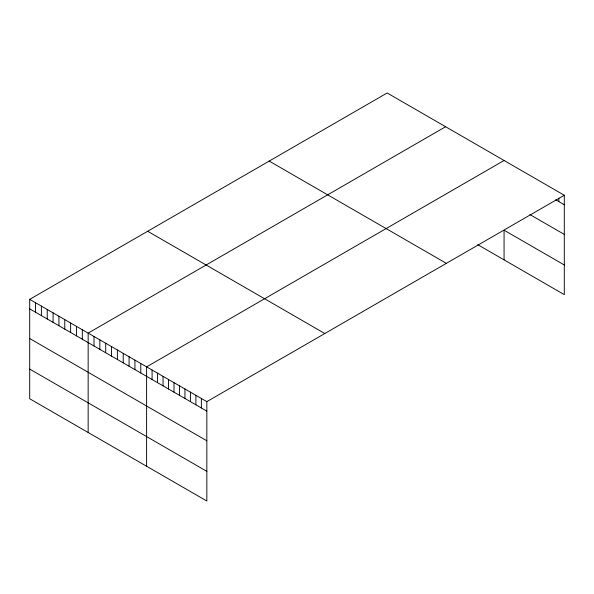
<?xml version="1.0" encoding="UTF-8"?>
<svg xmlns="http://www.w3.org/2000/svg" width="594" height="594" viewBox="0 0 594 594"><rect width="100%" height="100%" fill="white"/><g stroke="black" fill="none" stroke-linecap="round" stroke-linejoin="round"><path stroke-width="0.89" d="M564.3 195.255L206.838 401.633L206.838 501.017L29.7 398.745L29.7 299.361L387.162 92.983L564.3 195.255L564.3 294.639L477.769 244.683M445.619 126.73L88.157 333.108L88.157 432.499M504.068 160.484L146.614 366.854L146.614 466.245M555.694 199.784L564.3 204.752M529.885 214.545L564.3 234.415M564.3 264.976L504.068 230.205L504.068 259.868M269.201 161.085L446.339 263.357M147.661 231.252L324.799 333.524M29.7 299.361L206.838 401.633M29.7 308.858L206.838 411.13M29.7 338.521L206.838 440.793M29.7 369.082L206.838 471.354M558.828 198.136L558.828 201.589M201.366 398.47L201.366 407.967M195.894 395.307L195.894 404.804M190.414 392.144L190.414 401.648M184.942 388.988L184.942 398.485M179.462 385.825L179.462 395.322M173.99 382.662L173.99 392.166M168.51 379.499L168.51 389.003M163.038 376.344L163.038 385.84M157.566 373.181L157.566 382.677M152.086 370.017L152.086 379.521M140.771 363.483L140.771 372.98M134.92 360.105L134.92 369.609M129.076 356.734L129.076 366.231M123.233 353.356L123.233 362.86M117.382 349.985L117.382 359.481M111.538 346.606L111.538 356.11M105.695 343.235L105.695 352.732M99.851 339.857L99.851 349.361M94.001 336.486L94.001 345.983M82.314 329.737L82.314 339.233M76.463 326.358L76.463 335.855M70.619 322.98L70.619 332.484M64.776 319.609L64.776 329.106M58.925 316.231L58.925 325.735M53.081 312.86L53.081 322.356M47.238 309.481L47.238 318.985M41.394 306.11L41.394 315.607M35.543 302.732L35.543 312.236"/></g></svg>
